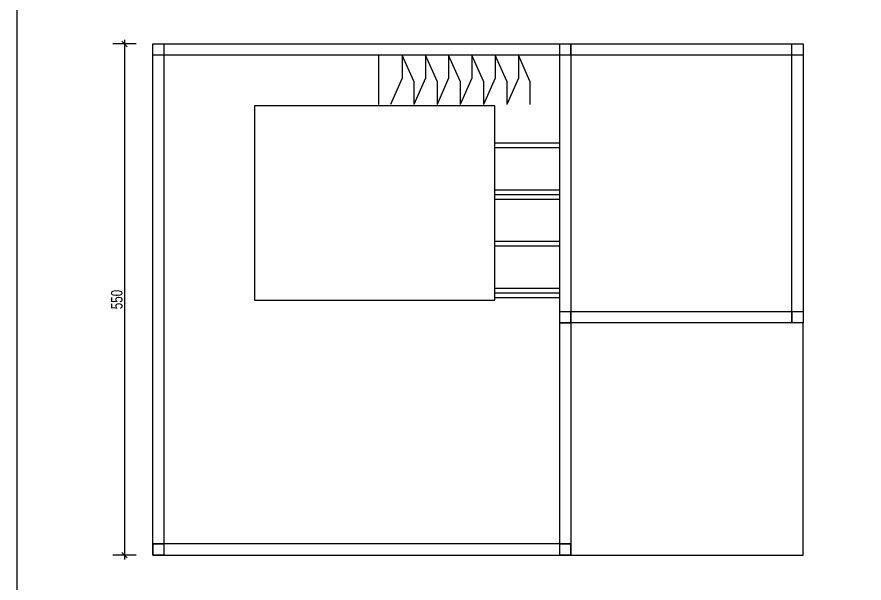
# Model space of a CAD drawing. Header units: centimetres. Extents: x 77721 to 213373, y -51694 to -17847.
# Drawn here: x 78882 to 79794, y -28335 to -27726 of the extents above; entities that cross this region are included whole.
import ezdxf

# ---------------------------------------------------------------- set-up
doc = ezdxf.new("R2010")
doc.units = ezdxf.units.CM
doc.header["$LTSCALE"] = 5
doc.header["$MEASUREMENT"] = 0
doc.layers.add('KOTI', color=4, linetype='Continuous')
doc.styles.add('4-', font='simp.shx', dxfattribs={"width": 0.75})
doc.dimstyles.new('KOTI_K50.0cm', dxfattribs={"dimtxt": 12.5, "dimasz": 12.5, "dimexe": 12.5, "dimexo": 0, "dimgap": 2, "dimtad": 1, "dimdec": 1, "dimrnd": 0.1, "dimdsep": 46, "dimtxsty": '4-', "dimtsz": 3, "dimcen": 0.09, "dimdle": 4.5, "dimclrd": 256, "dimclrt": 256, "dimaunit": 1, "dimazin": 2, "dimtfac": 1, "dimtdec": 4, "dimtix": 1, "dimtmove": 2, "dimatfit": 3, "dimfxl": 12.5, "dimfxlon": 1, "dimtvp": 1, "dimtolj": 1, "dimtzin": 0, "dimarcsym": 0})

# ---------------------------------------------------------------- blocks, each defined once
blk = doc.blocks.new('*D186')
at = {"layer": 'Defpoints', "color": 0, "linetype": 'Continuous', "transparency": 16777216}
for p in [(79028.7, -27754.76), (78998.26, -28304.76), (79028.7, -28304.76)]:
    blk.add_point(p, dxfattribs=at)
at = {"layer": 'KOTI', "linetype": 'Continuous', "lineweight": -2, "transparency": 16777216}
for p, q in [((79001.26, -27757.76), (78995.26, -27751.76)), ((78998.26, -27750.26), (78998.26, -28309.26)), ((79001.26, -28307.76), (78995.26, -28301.76))]:
    blk.add_line(p, q, dxfattribs=at)
at = {"layer": 'KOTI', "color": 0, "linetype": 'Continuous', "lineweight": -2, "transparency": 16777216}
for p, q in [((79010.76, -27754.76), (78985.76, -27754.76)), ((79010.76, -28304.76), (78985.76, -28304.76))]:
    blk.add_line(p, q, dxfattribs=at)
at = {"layer": 'KOTI', "linetype": 'Continuous', "transparency": 16777216, "insert": (78990.01, -28029.76), "char_height": 12.5, "attachment_point": 5, "rotation": 90, "style": '4-'}
blk.add_mtext('\\A1;550', dxfattribs=at)

msp = doc.modelspace()

# ---------------------------------------------------------------- linework, layer by layer
at = {"layer": 'KOTI', "color": 2, "linetype": 'Continuous', "true_color": 0xf1eb1f}
for p, q in [((79028.7, -27754.76), (79040.7, -27754.76)), ((79728.7, -28304.76), (79728.7, -28054.76)), ((79478.7, -28304.76), (79728.7, -28304.76))]:
    msp.add_line(p, q, dxfattribs=at)
at = {"layer": 'KOTI', "color": 4, "linetype": 'Continuous'}
for p, q in [((79272.16, -27819.76), (79272.16, -27766.76)), ((79297.16, -27766.76), (79297.16, -27791.73)), ((79309.7, -27794.8), (79297.16, -27766.76)), ((79322.16, -27766.76), (79322.16, -27791.73)), ((79334.7, -27794.8), (79322.16, -27766.76)), ((79334.7, -27794.8), (79322.16, -27766.76)), ((79347.16, -27766.76), (79347.16, -27791.73)), ((79359.7, -27794.8), (79347.16, -27766.76)), ((79372.16, -27766.76), (79372.16, -27791.73)), ((79384.7, -27794.8), (79372.16, -27766.76)), ((79384.7, -27794.8), (79372.16, -27766.76)), ((79397.16, -27766.76), (79397.16, -27791.73)), ((79409.7, -27794.8), (79397.16, -27766.76)), ((79422.16, -27766.76), (79422.16, -27791.73)), ((79434.7, -27794.8), (79422.16, -27766.76)), ((79434.7, -27794.8), (79422.16, -27766.76)), ((79297.16, -27791.73), (79284.7, -27819.76)), ((79322.16, -27791.73), (79309.7, -27819.76)), ((79309.7, -27794.8), (79309.7, -27819.76)), ((79347.16, -27791.73), (79334.7, -27819.76)), ((79334.7, -27794.8), (79334.7, -27819.76)), ((79334.7, -27794.8), (79334.7, -27819.76)), ((79372.16, -27791.73), (79359.7, -27819.76)), ((79359.7, -27794.8), (79359.7, -27819.76)), ((79397.16, -27791.73), (79384.7, -27819.76)), ((79384.7, -27794.8), (79384.7, -27819.76)), ((79384.7, -27794.8), (79384.7, -27819.76)), ((79422.16, -27791.73), (79409.7, -27819.76)), ((79409.7, -27794.8), (79409.7, -27819.76)), ((79434.7, -27794.8), (79434.7, -27819.76)), ((79434.7, -27794.8), (79434.7, -27819.76))]:
    msp.add_line(p, q, dxfattribs=at)
at = {"layer": 'KOTI', "color": 0, "linetype": 'Continuous'}
for p, q in [((79466.92, -27861.66), (79396.92, -27861.66)), ((79466.92, -27866.66), (79396.92, -27866.66)), ((79466.92, -27912.06), (79396.92, -27912.06)), ((79466.92, -27917.06), (79396.92, -27917.06)), ((79466.92, -27922.06), (79396.92, -27922.06)), ((79466.92, -27967.41), (79396.92, -27967.41)), ((79466.92, -27972.41), (79396.92, -27972.41)), ((79466.92, -28017.81), (79396.92, -28017.81)), ((79466.92, -28022.81), (79396.92, -28022.81)), ((79466.92, -28027.81), (79396.92, -28027.81))]:
    msp.add_line(p, q, dxfattribs=at)
at = {"layer": 'KOTI', "color": 2, "linetype": 'Continuous', "true_color": 0xf1eb1f}
for points in [[(78882.49, -28951.3), (82018.76, -28951.3), (82018.76, -27101.32), (78882.49, -27101.32)], [(79040.7, -27766.76), (79028.7, -27766.76), (79028.7, -27754.76), (79040.7, -27754.76)], [(79028.7, -27754.76), (79478.7, -27754.76), (79478.7, -27766.76), (79028.7, -27766.76)], [(79040.7, -28304.76), (79028.7, -28304.76), (79028.7, -27754.76), (79040.7, -27754.76)], [(79478.7, -27766.76), (79466.7, -27766.76), (79466.7, -27754.76), (79478.7, -27754.76)], [(79478.7, -28054.76), (79466.7, -28054.76), (79466.7, -27754.76), (79478.7, -27754.76)], [(79478.7, -27754.76), (79728.7, -27754.76), (79728.7, -27766.76), (79478.7, -27766.76)], [(79728.7, -27766.76), (79716.7, -27766.76), (79716.7, -27754.76), (79728.7, -27754.76)], [(79728.7, -28054.76), (79716.7, -28054.76), (79716.7, -27754.76), (79728.7, -27754.76)], [(79478.7, -28054.76), (79466.7, -28054.76), (79466.7, -28042.76), (79478.7, -28042.76)], [(79478.7, -28042.76), (79716.7, -28042.76), (79716.7, -28054.76), (79478.7, -28054.76)], [(79728.7, -28054.76), (79716.7, -28054.76), (79716.7, -28042.76), (79728.7, -28042.76)], [(79478.7, -28292.76), (79466.7, -28292.76), (79466.7, -28054.76), (79478.7, -28054.76)], [(79040.7, -28304.76), (79028.7, -28304.76), (79028.7, -28292.76), (79040.7, -28292.76)], [(79028.7, -28304.76), (79478.7, -28304.76), (79478.7, -28292.76), (79028.7, -28292.76)], [(79478.7, -28304.76), (79466.7, -28304.76), (79466.7, -28292.76), (79478.7, -28292.76)]]:
    msp.add_lwpolyline(points, close=True, dxfattribs=at)
at = {"layer": 'KOTI', "color": 0, "linetype": 'Continuous'}
msp.add_lwpolyline([(79138.18, -28030.34), (79396.92, -28030.34), (79396.92, -27821.31), (79138.18, -27821.31)], close=True, dxfattribs=at)

# ---------------------------------------------------------------- dimensions: what is measured, and where the dimension line sits
at = {"layer": 'KOTI', "color": 2, "linetype": 'Continuous', "true_color": 0xf1eb1f}
dim = msp.add_linear_dim(base=(78998.26, -28304.76), p1=(79028.7, -27754.76), p2=(79028.7, -28304.76), angle=90, dimstyle='KOTI_K50.0cm', dxfattribs=at)
dim.commit()
dim.dimension.update_dxf_attribs({"geometry": '*D186', "text_midpoint": (78990.01, -28029.76)})

doc.saveas('drawing.dxf')
